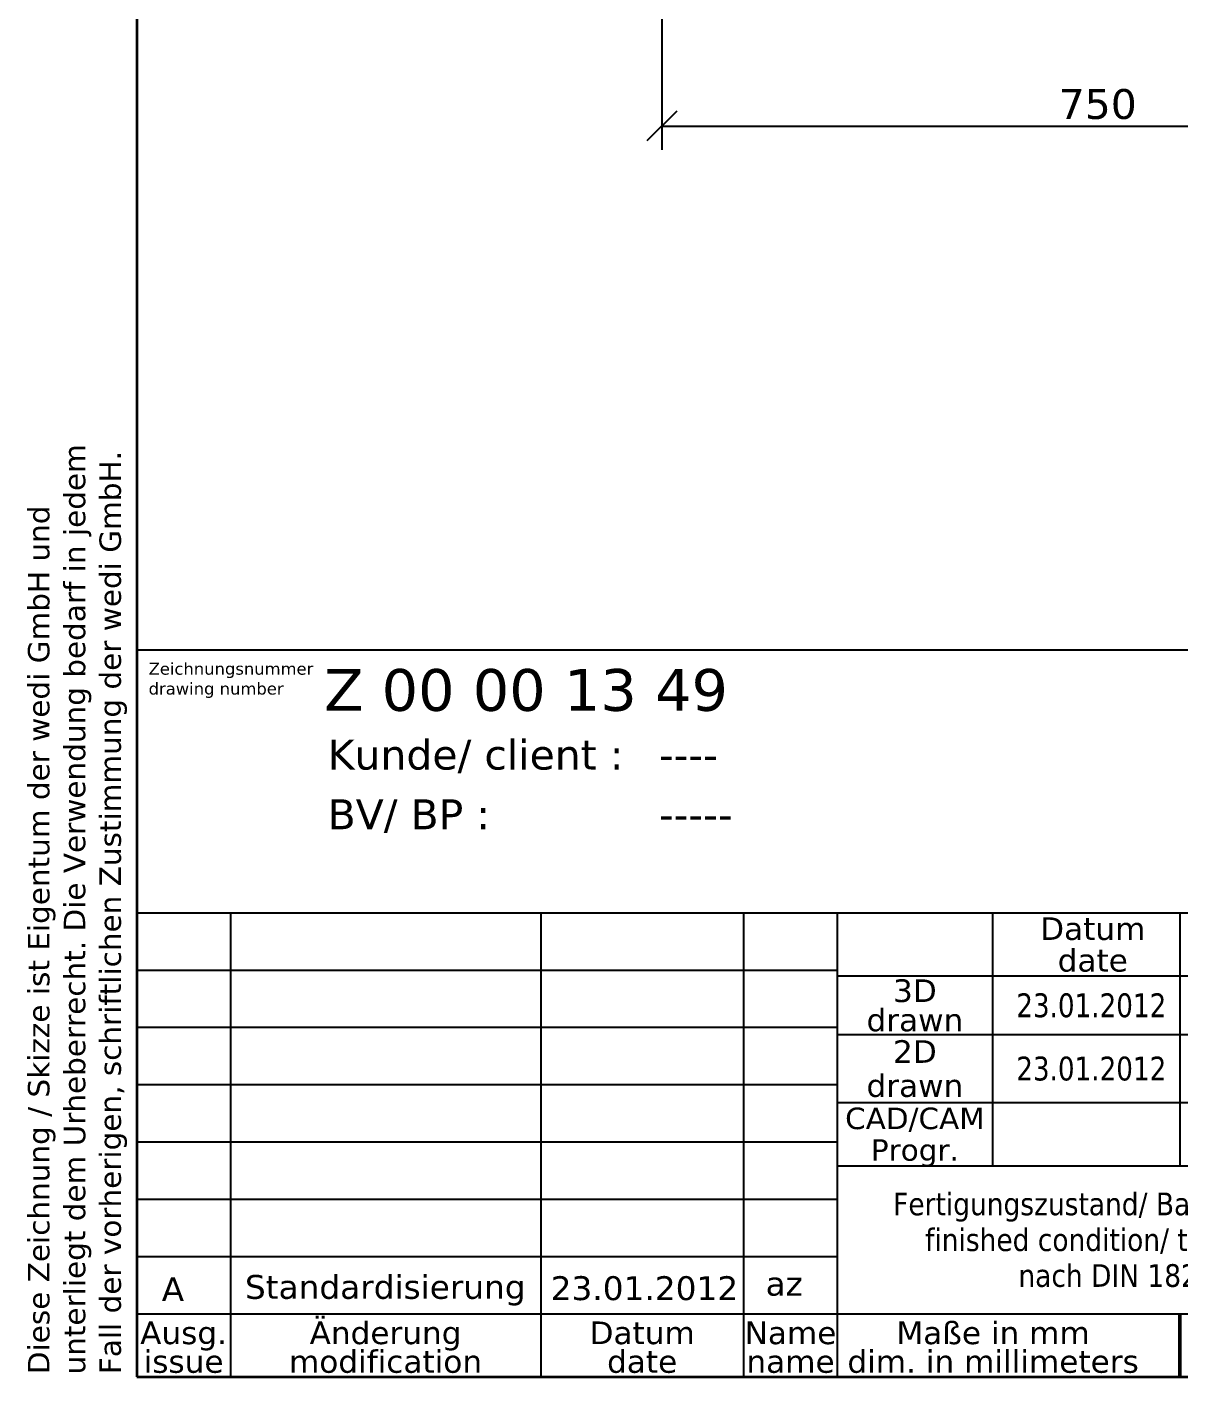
# Model space of a CAD drawing. Header units: millimetres. Extents: x 68 to 2000, y 100 to 2870.
# Drawn here: x 68 to 1034, y 100 to 1231 of the extents above; entities that cross this region are included whole.
import ezdxf
from ezdxf.enums import TextEntityAlignment as Align

# ---------------------------------------------------------------- set-up
doc = ezdxf.new("R2010")
doc.units = ezdxf.units.MM
doc.header["$LTSCALE"] = 10
for name, color, linetype, lineweight in [('AM_BOR', 7, 'Continuous', 25), ('Bemaßung (ISO)', 7, 'Continuous', 25), ('Rahmen (ISO)', 7, 'Continuous', 35), ('Symbol (ISO)', 7, 'Continuous', 25), ('Titel (ISO)', 7, 'Continuous', 50)]:
    doc.layers.add(name, color=color, linetype=linetype, lineweight=lineweight)
doc.styles.add('Notiztext (DIN)', font='verdana.ttf')
doc.styles.get("Standard").update_dxf_attribs({"font": 'verdana.ttf'})
doc.styles.add('Textstil49', font='verdana.ttf')
doc.styles.add('Textstil61', font='verdana.ttf')
doc.styles.add('Textstil63', font='verdana.ttf', dxfattribs={"width": 0.85})
doc.styles.add('Textstil64', font='verdana.ttf', dxfattribs={"width": 0.8})
doc.styles.add('Textstil65', font='verdana.ttf')
doc.dimstyles.new('Standard (DIN)-03', dxfattribs={"dimscale": 10, "dimtxt": 2.5, "dimasz": 2.5, "dimexe": 2, "dimexo": 3, "dimgap": 0.5, "dimtad": 1, "dimdec": 1, "dimrnd": 1e-08, "dimtxsty": 'Notiztext (DIN)', "dimblk": 'OBLIQUE', "dimcen": 0.09, "dimclrd": 256, "dimclre": 256, "dimclrt": 256, "dimadec": 0, "dimazin": 2, "dimtfac": 1, "dimtmove": 0, "dimatfit": 3, "dimfxl": 0, "dimtolj": 1, "dimtzin": 0, "dimlwd": -1, "dimlwe": -1, "dimarcsym": 0})

# ---------------------------------------------------------------- blocks, each defined once
blk = doc.blocks.new('Ränder Wedi_hoch')
at = {"layer": 'Rahmen (ISO)'}
for p, q in [((16, 287), (16, 10)), ((16, 10), (200, 10))]:
    blk.add_line(p, q, dxfattribs=at)
at = {"layer": 'Rahmen (ISO)', "char_height": 1.8, "attachment_point": 7, "rotation": 90, "style": 'Textstil65'}
for s, insert in [('unterliegt dem Urheberrecht. Die Verwendung bedarf in jedem', (12.2, 10.21)), ('Fall der vorherigen, schriftlichen Zustimmung der wedi GmbH.', (15.19, 10.24)), ('Diese Zeichnung / Skizze ist Eigentum der wedi GmbH und ', (9.2, 10.24))]:
    blk.add_mtext(s, dxfattribs=dict(at, insert=insert))
blk = doc.blocks.new('_Oblique')
at = {"color": 0, "linetype": 'ByBlock', "lineweight": -2}
blk.add_line((-0.5, -0.5), (0.5, 0.5), dxfattribs=at)
blk = doc.blocks.new('*D44')
at = {"layer": 'Bemaßung (ISO)', "transparency": 16777216}
for p, q in [((600, 1363.8), (600, 1128.3)), ((1350, 1363.8), (1350, 1128.3)), ((600, 1148.3), (1350, 1148.3))]:
    blk.add_line(p, q, dxfattribs=at)
at = {"layer": 'Defpoints', "color": 0, "transparency": 16777216}
for p in [(600, 1393.8), (1350, 1393.8), (1350, 1148.3)]:
    blk.add_point(p, dxfattribs=at)
at = {"layer": 'Bemaßung (ISO)', "transparency": 16777216, "xscale": 25, "yscale": 25, "zscale": 25, "rotation": 180}
blk.add_blockref('_Oblique', (600, 1148.3), dxfattribs=at)
at = {"layer": 'Bemaßung (ISO)', "transparency": 16777216, "xscale": 25, "yscale": 25, "zscale": 25}
blk.add_blockref('_Oblique', (1350, 1148.3), dxfattribs=at)
at = {"layer": 'Bemaßung (ISO)', "transparency": 16777216, "insert": (932.4, 1179.3), "char_height": 25, "attachment_point": 1, "style": 'Notiztext (DIN)'}
blk.add_mtext('\\A1;750', dxfattribs=at)
blk = doc.blocks.new('Schriftfelder wedi_zeichnung')
at = {"layer": 'AM_BOR', "color": 7}
for p, q in [((-4.84, 61.15), (-188.84, 61.15)), ((-188.84, 61.15), (-188.84, 0.25)), ((-188.84, 39.15), (-4.84, 39.15)), ((-180.99, 39.15), (-180.99, 0.25)), ((-154.99, 39.15), (-154.99, 0.25)), ((-137.99, 39.15), (-137.99, 0.25)), ((-130.14, 39.15), (-130.14, 19.95)), ((-117.14, 39.15), (-117.14, 17.95)), ((-101.44, 39.15), (-101.44, 17.95)), ((-188.84, 34.35), (-130.14, 34.35)), ((-188.84, 29.55), (-130.14, 29.55)), ((-188.84, 24.75), (-130.14, 24.75)), ((-188.84, 19.95), (-130.14, 19.95)), ((-130.14, 19.95), (-130.14, 0.25)), ((-188.84, 15.15), (-130.14, 15.15)), ((-188.84, 10.35), (-130.14, 10.35)), ((-188.84, 5.55), (-4.84, 5.55)), ((-188.84, 0.25), (-4.84, 0.25))]:
    blk.add_line(p, q, dxfattribs=at)
at = {"layer": 'AM_BOR'}
for p, q in [((-130.14, 33.85), (-84.04, 33.85)), ((-130.14, 28.95), (-84.04, 28.95)), ((-130.14, 23.25), (-84.04, 23.25)), ((-130.14, 17.95), (-84.04, 17.95))]:
    blk.add_line(p, q, dxfattribs=at)
at = {"layer": 'Titel (ISO)'}
blk.add_line((-101.44, 5.55), (-101.44, 0.25), dxfattribs=at)
at = {"layer": 'AM_BOR', "color": 7}
for s, p in [('Kunde/ client :', (-172.84, 51.15)), ('BV/ BP :', (-172.84, 46.15))]:
    blk.add_text(s, height=2.5, dxfattribs=at).set_placement(p)
for s, height, style, p in [('Datum', 1.9, 'Textstil61', (-108.74, 37.82)), ('date', 1.9, 'Textstil61', (-108.74, 35.17)), ('3D', 1.9, 'Textstil61', (-123.64, 32.62)), ('drawn', 1.9, 'Textstil61', (-123.64, 30.17)), ('2D', 1.9, 'Textstil61', (-123.64, 27.52)), ('drawn', 1.9, 'Textstil61', (-123.64, 24.67)), ('CAD/CAM', 1.8, 'Textstil65', (-123.64, 21.92)), ('Progr.', 1.8, 'Textstil65', (-123.64, 19.27)), ('Ausg.', 1.9, 'Textstil61', (-184.91, 3.95)), ('Änderung', 1.9, 'Textstil61', (-167.99, 3.95)), ('Datum', 1.9, 'Textstil61', (-146.49, 3.95)), ('Name', 1.9, 'Textstil61', (-134.06, 3.95)), ('Maße in mm', 1.9, 'Textstil61', (-117.09, 3.95)), ('issue', 1.9, 'Textstil61', (-184.91, 1.55)), ('modification', 1.9, 'Textstil61', (-167.99, 1.55)), ('date', 1.9, 'Textstil61', (-146.49, 1.55)), ('dim. in millimeters', 1.9, 'Textstil61', (-117.09, 1.55)), ('name', 1.9, 'Textstil61', (-134.06, 1.55))]:
    blk.add_text(s, height=height, dxfattribs=dict(at, style=style)).set_placement(p, align=Align.MIDDLE_CENTER)
at = {"layer": 'AM_BOR', "color": 7, "style": 'Textstil63', "width": 0.85}
for s, p in [('Fertigungszustand/ Bautoleranzen:', (-106.04, 14.75)), ('finished condition/ tolerances:', (-106.04, 11.75)), ('nach DIN 18202', (-106.04, 8.75))]:
    blk.add_text(s, height=1.9, dxfattribs=at).set_placement(p, align=Align.MIDDLE_CENTER)
at = {"layer": 'AM_BOR', "color": 7, "style": 'Textstil49'}
for tag, p in [('KOM_001', (-173.13, 56.07)), ('ELE_001', (-59.72, 50.35))]:
    blk.add_attdef(tag, p, '', height=3.5, dxfattribs=at)
at = {"layer": 'AM_BOR', "color": 7}
for tag, p in [('KU_001', (-145.09, 51.15)), ('BV_001', (-145.09, 46.15))]:
    blk.add_attdef(tag, p, '', height=2.5, dxfattribs=at)
blk.add_attdef('BV2', text='', height=2.5, dxfattribs=at).set_placement((-144.73, 43.65), align=Align.TOP_LEFT)
at = {"layer": 'AM_BOR', "color": 7, "style": 'Textstil64', "width": 0.8}
for tag, p in [('ERSTELLUNGSDATUM_001', (-115.15, 30.4)), ('KONSTRUKTEUR_001', (-93.99, 30.42)), ('KONSTRUKTEUR_001', (-93.99, 25.12)), ('ERSTELLUNGSDATUM_001', (-115.15, 25.1))]:
    blk.add_attdef(tag, p, '', height=2, dxfattribs=at)
for tag, p in [('KONTROLLDATUM', (-108.74, 20.4)), ('KONTROLLIERT_VON', (-92.74, 20.4))]:
    blk.add_attdef(tag, text='', height=2, dxfattribs=at).set_placement(p, align=Align.MIDDLE_CENTER)
at = {"layer": 'Titel (ISO)', "insert": (-187.84, 60.1), "char_height": 1, "attachment_point": 1, "line_spacing_factor": 0.999579, "style": 'Notiztext (DIN)'}
blk.add_mtext('\\fVerdana|b0|i0;\\H1.0000;Zeichnungsnummer\\Pdrawing number', dxfattribs=at)

msp = doc.modelspace()

# ---------------------------------------------------------------- block references
at = {"xscale": 10, "yscale": 10, "zscale": 10}
msp.add_blockref('Ränder Wedi_hoch', (0, 0), dxfattribs=at)
ref = msp.add_blockref('Schriftfelder wedi_zeichnung', (2048.35, 97.54), dxfattribs=dict(xscale=10, yscale=10, zscale=10))
ref.add_attrib('KOM_001', 'Z 00 00 13 49', (317.04, 658.27), dxfattribs={"layer": 'AM_BOR', "color": 7, "height": 35, "style": 'Textstil49'})
ref.add_attrib('KU_001', '----', (597.43, 609), dxfattribs={"layer": 'AM_BOR', "color": 7, "height": 25})
ref.add_attrib('BV_001', '-----', (597.43, 559), dxfattribs={"layer": 'AM_BOR', "color": 7, "height": 25})
ref.add_attrib('ERSTELLUNGSDATUM_001', '23.01.2012', (896.88, 401.5), dxfattribs={"layer": 'AM_BOR', "color": 7, "height": 20, "style": 'Textstil64', "width": 0.8})
ref.add_attrib('ERSTELLUNGSDATUM_001', '23.01.2012', (896.88, 348.5), dxfattribs={"layer": 'AM_BOR', "color": 7, "height": 20, "style": 'Textstil64', "width": 0.8})

# ---------------------------------------------------------------- texts
at = {"layer": 'Symbol (ISO)', "char_height": 20, "attachment_point": 1, "style": 'Notiztext (DIN)'}
for s, insert in [('{\\fVerdana|b0|i0;\\H20.0000;A}', (180.94, 183.65)), ('{\\fVerdana|b0|i0;\\H20.0000;az}', (686.88, 188.23))]:
    msp.add_mtext(s, dxfattribs=dict(at, insert=insert))
for s, insert, width in [('{\\fVerdana|b0|i0;\\H20.0000;Standardisierung}', (250.65, 185.51), 235.6245), ('{\\fVerdana|b0|i0;\\H20.0000;23.01.2012}', (506.79, 184.46), 159.902)]:
    msp.add_mtext(s, dxfattribs=dict(at, insert=insert, width=width))

# ---------------------------------------------------------------- dimensions: what is measured, and where the dimension line sits
at = {"layer": 'Bemaßung (ISO)'}
dim = msp.add_linear_dim(base=(1350.02, 1148.31), p1=(600.02, 1393.82), p2=(1350.02, 1393.82), angle=180, dimstyle='Standard (DIN)-03', override={"dimdec": 1, "dimtp": 0, "dimtm": 0, "dimtdec": 2, "dimtofl": 0, "dimatfit": 1}, dxfattribs=at)
dim.commit()
dim.dimension.update_dxf_attribs({"geometry": '*D44', "text_midpoint": (962.78, 1148.31), "dimtype": 160})

doc.saveas('drawing.dxf')
